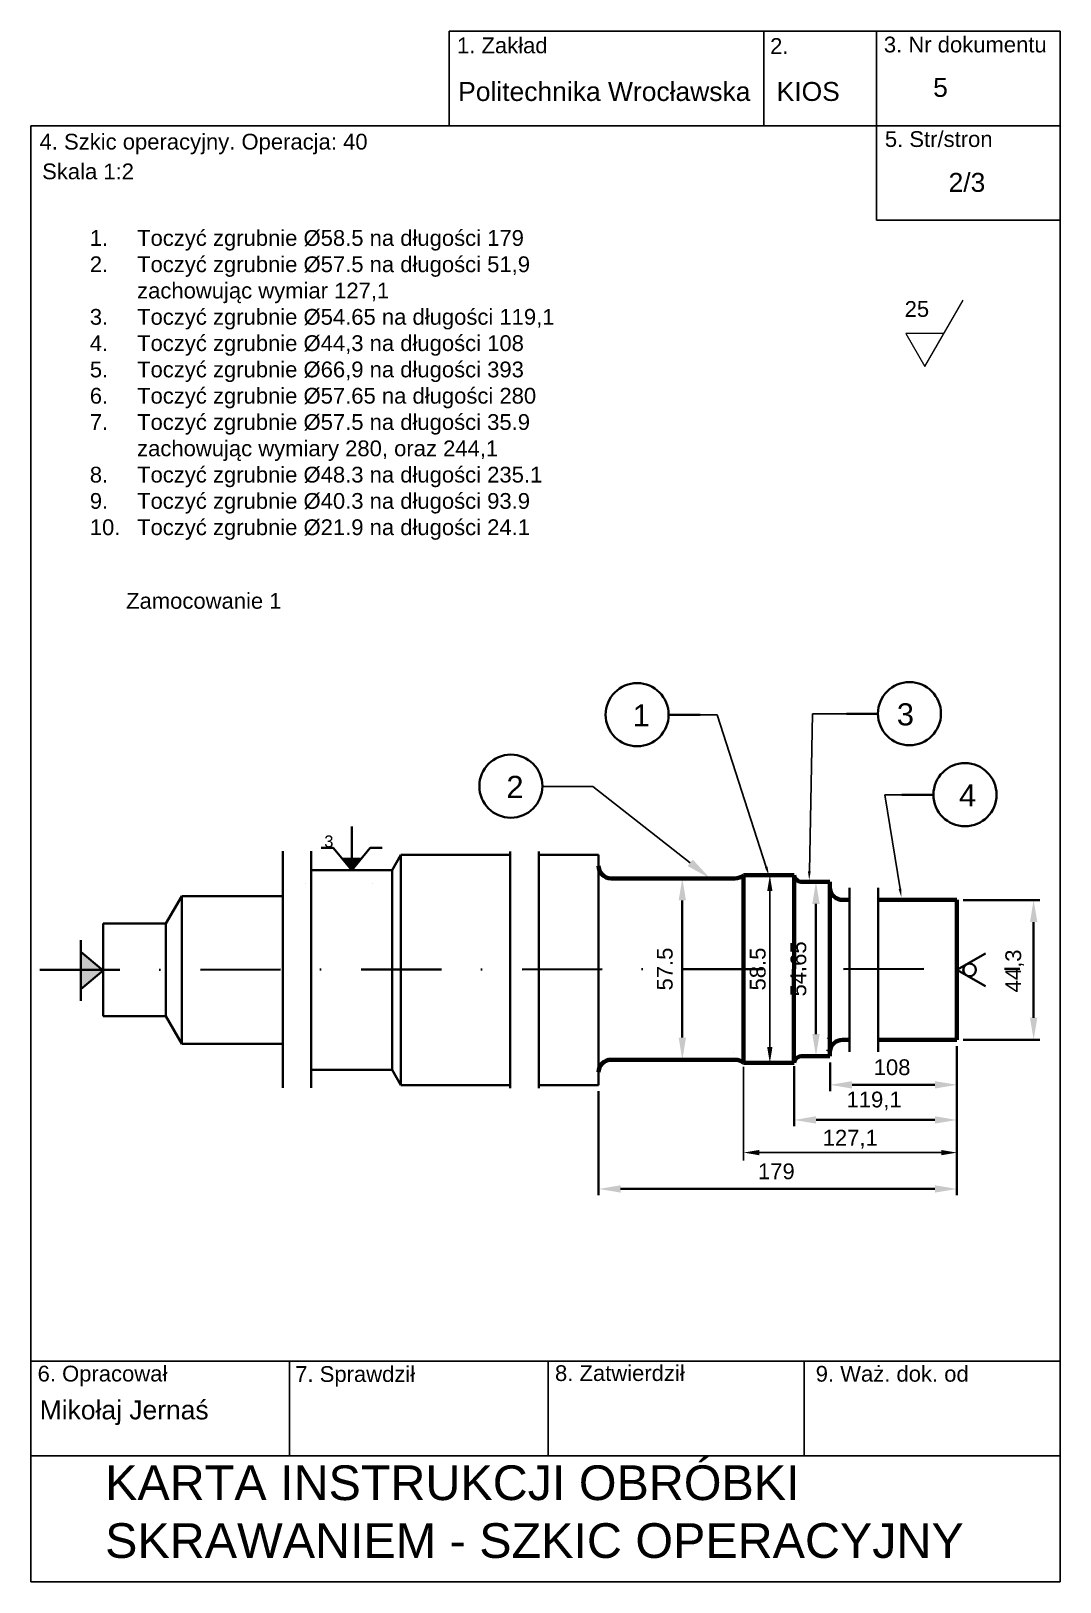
# Model space of a CAD drawing. Header units: millimetres. Extents: x 1335 to 6286, y 608 to 2939.
# Drawn here: x 3019.7 to 3182.9, y 1801 to 2046.8 of the extents above; entities that cross this region are included whole.
import ezdxf
from ezdxf import colors
from ezdxf.entities.mleader import LeaderData, LeaderLine
from ezdxf.math import Vec2, Vec3

# ---------------------------------------------------------------- set-up
doc = ezdxf.new("R2010")
doc.units = ezdxf.units.MM
doc.linetypes.add('DASHDOT', pattern=[25.4, 12.7, -6.35, 0, -6.35])
for name, color, linetype, lineweight in [('01.1 CIĄG. Z PRZERWANIEM', 255, 'Amzigzag', 35), ('01.1 CIĄGŁA CIENKA', 255, 'Continuous', 35), ('01.2 CIĄGŁA GRUBA', 7, 'Continuous', 70), ('04.1 DŁ. K+K CIENKA', 255, 'DASHDOT', 35)]:
    doc.layers.add(name, color=color, linetype=linetype, lineweight=lineweight)
doc.layers.add('Default', color=7, linetype='Continuous')
doc.styles.get("Standard").update_dxf_attribs({"font": 'arial.ttf'})
doc.linetypes.add('Amzigzag', pattern='A,0.0001,[136,genltshp.shx,S=0.04,R=0,X=0,Y=0],-11', length=11.0001)
doc.dimstyles.new('AM_ISO$0', dxfattribs={"dimscale": 100, "dimtxt": 3.5, "dimasz": 3.5, "dimexe": 1, "dimexo": 1, "dimgap": 1.5, "dimtad": 1, "dimdsep": 46, "dimtxsty": 'Standard', "dimcen": 0, "dimclrd": 256, "dimclre": 256, "dimclrt": 2, "dimadec": 0, "dimazin": 2, "dimtp": 0.1, "dimtm": 0.1, "dimtfac": 0.71, "dimtmove": 0, "dimatfit": 3, "dimfxl": 1, "dimlwd": -1, "dimlwe": -1, "dimarcsym": 1})
doc.dimstyles.new('ISO-25$0', dxfattribs={"dimtxt": 2.5, "dimasz": 2.5, "dimexe": 1.25, "dimexo": 0.625, "dimtad": 1, "dimtxsty": 'Standard', "dimcen": 2.5, "dimadec": 0, "dimazin": 0, "dimtfac": 1, "dimtmove": 0, "dimatfit": 3, "dimfxl": 1, "dimarcsym": 0})

# ---------------------------------------------------------------- blocks, each defined once
blk = doc.blocks.new('*D241')
at = {"layer": '01.1 CIĄGŁA CIENKA', "linetype": 'ByBlock', "transparency": 16777216}
for p, q in [((3122.52, 1912.5), (3123.99, 1912.5)), ((3122.99, 1887.26), (3122.99, 1909)), ((3122.52, 1883.76), (3123.99, 1883.76))]:
    blk.add_line(p, q, dxfattribs=at)
at = {"layer": '01.1 CIĄGŁA CIENKA', "transparency": 16777216}
for points in [[(3122.41, 1909), (3123.57, 1909), (3122.99, 1912.5)], [(3122.41, 1887.26), (3123.57, 1887.26), (3122.99, 1883.76)]]:
    blk.add_solid(points, dxfattribs=at)
at = {"layer": 'Defpoints', "color": 0, "transparency": 16777216}
for p in [(3121.52, 1912.5), (3122.99, 1912.5), (3121.52, 1883.76)]:
    blk.add_point(p, dxfattribs=at)
at = {"layer": '01.1 CIĄGŁA CIENKA', "color": 2, "transparency": 16777216, "insert": (3120.22, 1898.13), "char_height": 3.5, "attachment_point": 5, "rotation": 90}
blk.add_mtext('{\\H0.71429x;57.5}', dxfattribs=at)
blk = doc.blocks.new('*D242')
at = {"layer": '01.1 CIĄGŁA CIENKA', "linetype": 'ByBlock', "transparency": 16777216}
blk.add_line((3144.18, 1908.46), (3144.18, 1887.82), dxfattribs=at)
at = {"layer": '01.1 CIĄGŁA CIENKA', "transparency": 16777216}
for points in [[(3143.6, 1908.46), (3144.77, 1908.46), (3144.18, 1911.96)], [(3143.6, 1887.82), (3144.77, 1887.82), (3144.18, 1884.32)]]:
    blk.add_solid(points, dxfattribs=at)
at = {"layer": 'Defpoints', "color": 0, "transparency": 16777216}
for p in [(3144.18, 1911.96), (3144.18, 1884.32), (3144.18, 1884.32)]:
    blk.add_point(p, dxfattribs=at)
at = {"layer": '01.1 CIĄGŁA CIENKA', "color": 2, "transparency": 16777216, "insert": (3141.41, 1898.15), "char_height": 3.5, "attachment_point": 5, "rotation": 90}
blk.add_mtext('{\\H0.71429x;54.65}', dxfattribs=at)
blk = doc.blocks.new('*D238')
at = {"layer": '01.1 CIĄGŁA CIENKA', "linetype": 'ByBlock', "transparency": 16777216}
for p, q in [((3166.54, 1885.5), (3166.54, 1878.78)), ((3146.41, 1883.32), (3146.41, 1878.78)), ((3149.91, 1879.78), (3163.04, 1879.78))]:
    blk.add_line(p, q, dxfattribs=at)
at = {"layer": '01.1 CIĄGŁA CIENKA', "transparency": 16777216}
for points in [[(3149.91, 1880.36), (3149.91, 1879.19), (3146.41, 1879.78)], [(3163.04, 1880.36), (3163.04, 1879.19), (3166.54, 1879.78)]]:
    blk.add_solid(points, dxfattribs=at)
at = {"layer": 'Defpoints', "color": 0, "transparency": 16777216}
for p in [(3166.54, 1886.5), (3146.41, 1884.32), (3166.54, 1879.78)]:
    blk.add_point(p, dxfattribs=at)
at = {"layer": '01.1 CIĄGŁA CIENKA', "color": 2, "transparency": 16777216, "insert": (3156.25, 1882.55), "char_height": 3.5, "width": 7.4106, "attachment_point": 5}
blk.add_mtext('{\\H0.71429x;108}', dxfattribs=at)
blk = doc.blocks.new('*D239')
at = {"layer": '01.1 CIĄGŁA CIENKA', "linetype": 'ByBlock', "transparency": 16777216}
for p, q in [((3166.54, 1885.5), (3166.54, 1873.21)), ((3140.71, 1882.75), (3140.71, 1873.21)), ((3163.04, 1874.21), (3144.21, 1874.21))]:
    blk.add_line(p, q, dxfattribs=at)
at = {"layer": '01.1 CIĄGŁA CIENKA', "transparency": 16777216}
for points in [[(3144.21, 1874.8), (3144.21, 1873.63), (3140.71, 1874.21)], [(3163.04, 1874.8), (3163.04, 1873.63), (3166.54, 1874.21)]]:
    blk.add_solid(points, dxfattribs=at)
at = {"layer": 'Defpoints', "color": 0, "transparency": 16777216}
for p in [(3166.54, 1886.5), (3140.71, 1883.75), (3140.71, 1874.21)]:
    blk.add_point(p, dxfattribs=at)
at = {"layer": '01.1 CIĄGŁA CIENKA', "color": 2, "transparency": 16777216, "insert": (3153.4, 1877.22), "char_height": 3.5, "attachment_point": 5}
blk.add_mtext('{\\H0.71429x;119,1}', dxfattribs=at)
blk = doc.blocks.new('*D240')
at = {"layer": '01.1 CIĄGŁA CIENKA', "linetype": 'ByBlock', "transparency": 16777216}
for p, q in [((3166.54, 1885.92), (3166.54, 1862.28)), ((3109.71, 1878.75), (3109.71, 1862.28)), ((3113.21, 1863.28), (3163.04, 1863.28))]:
    blk.add_line(p, q, dxfattribs=at)
at = {"layer": '01.1 CIĄGŁA CIENKA', "transparency": 16777216}
for points in [[(3113.21, 1863.86), (3113.21, 1862.7), (3109.71, 1863.28)], [(3163.04, 1863.86), (3163.04, 1862.7), (3166.54, 1863.28)]]:
    blk.add_solid(points, dxfattribs=at)
at = {"layer": 'Defpoints', "color": 0, "transparency": 16777216}
for p in [(3166.54, 1886.92), (3109.71, 1879.75), (3166.54, 1863.28)]:
    blk.add_point(p, dxfattribs=at)
at = {"layer": '01.1 CIĄGŁA CIENKA', "color": 2, "transparency": 16777216, "insert": (3137.9, 1866.06), "char_height": 3.5, "attachment_point": 5}
blk.add_mtext('{\\H0.71429x;179}', dxfattribs=at)
blk = doc.blocks.new('*D243')
at = {"layer": '01.1 CIĄGŁA CIENKA', "linetype": 'ByBlock', "transparency": 16777216}
for p, q in [((3167.54, 1909.07), (3179.7, 1909.07)), ((3178.7, 1905.57), (3178.7, 1890.42)), ((3167.54, 1886.92), (3179.7, 1886.92))]:
    blk.add_line(p, q, dxfattribs=at)
at = {"layer": '01.1 CIĄGŁA CIENKA', "transparency": 16777216}
for points in [[(3178.12, 1905.57), (3179.29, 1905.57), (3178.7, 1909.07)], [(3178.12, 1890.42), (3179.29, 1890.42), (3178.7, 1886.92)]]:
    blk.add_solid(points, dxfattribs=at)
at = {"layer": 'Defpoints', "color": 0, "transparency": 16777216}
for p in [(3166.54, 1909.07), (3166.54, 1886.92), (3178.7, 1886.92)]:
    blk.add_point(p, dxfattribs=at)
at = {"layer": '01.1 CIĄGŁA CIENKA', "color": 2, "transparency": 16777216, "insert": (3175.7, 1897.83), "char_height": 3.5, "attachment_point": 5, "rotation": 90}
blk.add_mtext('{\\H0.71429x;44,3}', dxfattribs=at)
blk = doc.blocks.new('*D330')
at = {"layer": '01.1 CIĄGŁA CIENKA', "color": 0, "lineweight": -2, "transparency": 16777216}
for p, q in [((3132.7, 1882.63), (3132.7, 1867.79)), ((3166.54, 1882.63), (3166.54, 1867.79)), ((3135.2, 1869.04), (3164.04, 1869.04))]:
    blk.add_line(p, q, dxfattribs=at)
at = {"layer": '01.1 CIĄGŁA CIENKA', "color": 0, "transparency": 16777216}
for points in [[(3135.2, 1869.46), (3135.2, 1868.62), (3132.7, 1869.04)], [(3164.04, 1869.46), (3164.04, 1868.62), (3166.54, 1869.04)]]:
    blk.add_solid(points, dxfattribs=at)
at = {"layer": 'Defpoints', "color": 0, "transparency": 16777216}
for p in [(3132.7, 1883.25), (3166.54, 1883.25), (3166.54, 1869.04)]:
    blk.add_point(p, dxfattribs=at)
at = {"layer": '01.1 CIĄGŁA CIENKA', "color": 0, "transparency": 16777216, "insert": (3149.62, 1871.17), "char_height": 2.5, "attachment_point": 5}
blk.add_mtext('127,1', dxfattribs=at)
blk = doc.blocks.new('*D331')
at = {"layer": '01.1 CIĄGŁA CIENKA', "color": 0, "lineweight": -2, "transparency": 16777216}
for p, q in [((3137.33, 1913), (3138.12, 1913)), ((3136.87, 1910.5), (3136.87, 1885.75)), ((3137.33, 1883.25), (3138.12, 1883.25))]:
    blk.add_line(p, q, dxfattribs=at)
at = {"layer": '01.1 CIĄGŁA CIENKA', "color": 0, "transparency": 16777216}
for points in [[(3136.45, 1910.5), (3137.28, 1910.5), (3136.87, 1913)], [(3136.45, 1885.75), (3137.28, 1885.75), (3136.87, 1883.25)]]:
    blk.add_solid(points, dxfattribs=at)
at = {"layer": 'Defpoints', "color": 0, "transparency": 16777216}
for p in [(3136.71, 1913), (3136.7, 1883.25), (3136.87, 1883.25)]:
    blk.add_point(p, dxfattribs=at)
at = {"layer": '01.1 CIĄGŁA CIENKA', "color": 0, "transparency": 16777216, "insert": (3134.96, 1898.13), "char_height": 2.5, "attachment_point": 5, "rotation": 90}
blk.add_mtext('58.5', dxfattribs=at)

msp = doc.modelspace()

# ---------------------------------------------------------------- hatches: boundary and pattern name
at = {"layer": '01.1 CIĄGŁA CIENKA'}
h = msp.add_hatch(color=256, dxfattribs=at)
h.dxf.hatch_style = 1
h.paths.add_polyline_path([(3072.024, 1915.577), (3070.553, 1915.577), (3070.553, 1913.824)])
h.paths.add_polyline_path([(3070.553, 1915.577), (3069.083, 1915.577), (3070.553, 1913.824)])
h = msp.add_hatch(color=256, dxfattribs=at)
h.dxf.hatch_style = 1
h.paths.add_polyline_path([(3031.12, 1897.906), (3027.615, 1900.848), (3027.615, 1894.965)])

# ---------------------------------------------------------------- linework, layer by layer
at = {"layer": '01.1 CIĄG. Z PRZERWANIEM'}
for p, q in [((3059.652, 1879.311), (3059.652, 1916.803)), ((3064.115, 1916.803), (3064.115, 1879.311)), ((3095.675, 1879.258), (3095.675, 1916.749)), ((3100.257, 1916.749), (3100.257, 1879.258)), ((3149.484, 1884.999), (3149.484, 1910.999)), ((3154.066, 1910.999), (3154.066, 1884.999))]:
    msp.add_line(p, q, dxfattribs=at)
at = {"layer": '01.1 CIĄGŁA CIENKA', "linetype": 'Continuous', "lineweight": 20}
for p, q in [((3161.452, 1993.617), (3167.514, 2004.117)), ((3161.452, 1993.617), (3167.514, 2004.117)), ((3158.421, 1998.867), (3161.452, 1993.617)), ((3164.483, 1998.867), (3158.421, 1998.867)), ((3158.421, 1998.867), (3161.452, 1993.617)), ((3164.483, 1998.867), (3158.421, 1998.867))]:
    msp.add_line(p, q, dxfattribs=at)
at = {"layer": '01.1 CIĄGŁA CIENKA'}
for p, q in [((3125.822, 1938.439), (3120.822, 1938.439)), ((3149.01, 1938.6), (3154.01, 1938.6)), ((3157.816, 1925.759), (3162.816, 1925.759)), ((3070.553, 1913.824), (3070.553, 1920.705)), ((3065.737, 1917.33), (3067.612, 1917.33)), ((3067.612, 1917.33), (3070.553, 1913.824)), ((3073.495, 1917.33), (3070.553, 1913.824)), ((3075.37, 1917.33), (3073.495, 1917.33)), ((3072.024, 1915.577), (3069.083, 1915.577)), ((3078.373, 1916.249), (3076.992, 1913.824)), ((3078.373, 1916.249), (3078.373, 1897.999)), ((3078.373, 1916.249), (3095.675, 1916.249)), ((3100.257, 1916.249), (3105.257, 1916.249)), ((3105.257, 1916.249), (3109.707, 1916.249)), ((3109.707, 1916.249), (3109.707, 1897.999)), ((3076.992, 1913.824), (3064.115, 1913.824)), ((3076.992, 1913.824), (3076.992, 1897.999)), ((3043.633, 1909.702), (3041.087, 1905.337)), ((3043.633, 1909.702), (3059.652, 1909.702)), ((3043.633, 1909.702), (3043.633, 1897.999)), ((3031.131, 1905.337), (3031.12, 1897.999)), ((3031.131, 1905.337), (3041.087, 1905.337)), ((3041.087, 1905.337), (3041.087, 1897.994)), ((3027.615, 1893.09), (3027.615, 1902.723)), ((3027.615, 1900.848), (3031.12, 1897.906)), ((3166.543, 1897.999), (3171.056, 1900.605)), ((3027.615, 1894.965), (3031.12, 1897.906)), ((3031.131, 1890.662), (3031.12, 1897.999)), ((3041.087, 1890.662), (3041.087, 1898.005)), ((3043.633, 1886.297), (3043.633, 1897.999)), ((3076.992, 1882.174), (3076.992, 1897.999)), ((3078.373, 1879.749), (3078.373, 1897.999)), ((3109.707, 1879.749), (3109.707, 1897.999)), ((3166.543, 1897.999), (3171.056, 1895.394)), ((3031.131, 1890.662), (3041.087, 1890.662)), ((3043.633, 1886.297), (3041.087, 1890.662)), ((3043.633, 1886.297), (3059.652, 1886.297)), ((3131.181, 1884.909), (3131.181, 1884.909)), ((3076.992, 1882.174), (3064.115, 1882.174)), ((3078.373, 1879.749), (3076.992, 1882.174)), ((3078.373, 1879.749), (3095.675, 1879.749)), ((3100.257, 1879.749), (3109.707, 1879.749))]:
    msp.add_line(p, q, dxfattribs=at)
at = {"layer": '01.1 CIĄGŁA CIENKA', "color": 136, "linetype": 'Continuous', "lineweight": 20, "ltscale": 0.2, "true_color": 0x008080}
for points in [[(3063.283, 1911.754), (3063.279, 1911.754)], [(3073.789, 1911.754), (3073.785, 1911.754)]]:
    msp.add_lwpolyline(points, dxfattribs=at)
at = {"layer": '01.1 CIĄGŁA CIENKA'}
for centre, radius in [((3115.822, 1938.439), 5), ((3159.01, 1938.6), 5), ((3095.8, 1927.108), 5), ((3167.816, 1925.759), 5), ((3168.543, 1897.999), 1)]:
    msp.add_circle(centre, radius, dxfattribs=at)
for centre, radius, start, end in [((3145.609, 1885.476), 0.5, 315.31518, 339.64581), ((3146.279, 1887.059), 0.2, 90, 180)]:
    msp.add_arc(centre, radius, start, end, dxfattribs=at)
at = {"layer": '01.2 CIĄGŁA GRUBA'}
for p, q in [((3131.326, 1912.503), (3111.707, 1912.503)), ((3132.699, 1913.003), (3132.699, 1883.255)), ((3140.707, 1913.003), (3132.707, 1913.003)), ((3140.707, 1913.003), (3140.699, 1883.253)), ((3146.408, 1911.956), (3141.961, 1911.957)), ((3146.408, 1911.946), (3146.407, 1884.321)), ((3149.484, 1909.074), (3148.407, 1909.074)), ((3166.543, 1909.074), (3154.066, 1909.074)), ((3166.543, 1909.074), (3166.543, 1886.924)), ((3148.407, 1886.924), (3149.484, 1886.924)), ((3166.543, 1886.924), (3154.066, 1886.924)), ((3131.349, 1883.759), (3111.699, 1883.761)), ((3132.699, 1883.255), (3140.707, 1883.253)), ((3146.407, 1884.321), (3142.074, 1884.321))]:
    msp.add_line(p, q, dxfattribs=at)
for centre, radius, start, end in [((3111.707, 1914.503), 2, 180, 270), ((3131.4, 1914.501), 2, 267.87875, 310.49233), ((3141.925, 1913.175), 1.23, 188.04155, 276.9163), ((3148.407, 1911.074), 2, 180, 270), ((3148.407, 1884.924), 2, 90, 180), ((3111.707, 1881.761), 2, 90, 180), ((3131.289, 1881.538), 2.222, 50.60131, 88.43734), ((3141.925, 1883.091), 1.229, 83.05801, 172.42922)]:
    msp.add_arc(centre, radius, start, end, dxfattribs=at)
at = {"layer": '04.1 DŁ. K+K CIENKA'}
msp.add_line((3021.075, 1897.999), (3176.507, 1898.167), dxfattribs=at)
at = {"layer": 'Default'}
for p, q in [((3086.018, 2031.786), (3086.018, 2046.786)), ((3086.018, 2046.786), (3089.858, 2046.786)), ((3089.858, 2046.786), (3111.29, 2046.786)), ((3111.29, 2046.786), (3182.884, 2046.786)), ((3135.898, 2046.786), (3135.898, 2031.786)), ((3153.795, 2046.786), (3153.795, 2031.786)), ((3182.884, 2031.786), (3182.884, 2046.786)), ((3182.884, 2031.786), (3019.697, 2031.786)), ((3019.697, 2031.786), (3019.697, 1800.993)), ((3101.29, 2031.786), (3111.29, 2031.786)), ((3153.795, 2031.786), (3153.795, 2016.786)), ((3182.884, 1800.993), (3182.884, 2031.786)), ((3153.795, 2016.786), (3182.884, 2016.786)), ((3019.697, 1820.993), (3019.697, 1835.993)), ((3019.697, 1835.993), (3182.884, 1835.993)), ((3060.697, 1835.993), (3060.697, 1820.993)), ((3101.697, 1835.993), (3101.697, 1820.993)), ((3142.29, 1835.993), (3142.29, 1820.993)), ((3019.697, 1800.993), (3019.697, 1820.993)), ((3019.697, 1820.993), (3182.884, 1820.993)), ((3019.697, 1800.993), (3182.884, 1800.993))]:
    msp.add_line(p, q, dxfattribs=at)

# ---------------------------------------------------------------- texts
at = {"layer": '01.1 CIĄGŁA CIENKA'}
for s, width, gutter_width, insert, char_height, attachment_point in [('25', 6.23728, 12.5, (3158.245, 2003.987), 2.5, 1), ('Zamocowanie 1', 29.12273, 12.5, (3034.778, 1957.728), 2.5, 1), ('1', 3.46461, 0.5, (3115.109, 1940.082), 3.5, 1), ('3', 3.46461, 0.5, (3159.723, 1940.243), 3.5, 3), ('2', 3.46461, 0.5, (3095.087, 1928.751), 3.5, 1), ('4', 3.46461, 0.5, (3166.875, 1927.402), 3.5, 1), ('3', 4.76431, 0.5, (3066.202, 1919.304), 1.875, 1)]:
    msp.add_mtext_dynamic_manual_height_columns(s, width=width, gutter_width=gutter_width, heights=[0], dxfattribs=dict(at, insert=insert, char_height=char_height, attachment_point=attachment_point))
at = {"layer": 'Default', "attachment_point": 1}
for s, width, heights, insert, char_height in [('1. Zakład', 23.43622, [6.501], (3087.255, 2045.762), 2.5), ('2.', 23.43622, [6.501], (3136.91, 2045.661), 2.5), ('3. Nr dokumentu', 31.85449, [7.043], (3154.956, 2045.895), 2.5), ('Politechnika Wrocławska', 51.87466, [5.184], (3087.44, 2038.699), 3), ('KIOS', 51.87466, [5.184], (3137.946, 2038.706), 3), ('5', 51.87466, [5.184], (3162.761, 2039.348), 3), ('4. Szkic operacyjny. Operacja: 40', 73.32689, [7.043], (3021.053, 2030.503), 2.5), ('5. Str/stron', 31.85449, [7.043], (3155.111, 2030.912), 2.5), ('Skala 1:2 ', 31.85449, [7.043], (3021.464, 2025.789), 2.5), ('     2/3', 51.87466, [5.184], (3159.39, 2024.298), 3), ('\\pi-7.5,l10,t10;1.^IToczyć zgrubnie Ø58.5 na długości 179\\P2.^IToczyć zgrubnie Ø57.5 na długości 51,9 zachowując wymiar 127,1\\P3.^IToczyć zgrubnie Ø54.65 na długości 119,1\\P4.^IToczyć zgrubnie Ø44,3 na długości 108\\P5.^IToczyć zgrubnie Ø66,9 na długości 393\\P6.^IToczyć zgrubnie Ø57.65 na długości 280\\P7.^IToczyć zgrubnie Ø57.5 na długości 35.9\\P^Izachowując wymiary 280, oraz 244,1\\P8.^IToczyć zgrubnie Ø48.3 na długości 235.1\\P9.^IToczyć zgrubnie Ø40.3 na długości 93.9\\P10.^IToczyć zgrubnie Ø21.9 na długości 24.1', 88.13593, [53.056], (3026.524, 2015.24), 2.5), ('6. Opracował', 23.43622, [6.501], (3020.745, 1835.267), 2.5), ('7. Sprawdził', 23.43622, [6.501], (3061.597, 1835.196), 2.5), ('8. Zatwierdził', 23.43622, [6.501], (3102.797, 1835.346), 2.5), ('9. Waż. dok. od', 26.11798, [4.671], (3144.143, 1835.237), 2.5), ('Mikołaj Jernaś', 51.87466, [5.184], (3021.081, 1829.762), 3), ('KARTA INSTRUKCJI OBRÓBKI SKRAWANIEM - SZKIC OPERACYJNY', 163.18648, [0], (3031.453, 1819.474), 5.5)]:
    msp.add_mtext_dynamic_manual_height_columns(s, width=width, gutter_width=12.5, heights=heights, dxfattribs=dict(at, insert=insert, char_height=char_height))

# ---------------------------------------------------------------- dimensions: what is measured, and where the dimension line sits
at = {"layer": '01.1 CIĄGŁA CIENKA'}
dim = msp.add_linear_dim(base=(3122.99, 1912.503), p1=(3121.524, 1883.76), p2=(3121.517, 1912.503), angle=90, text='{\\H0.71429x;57.5}', dimstyle='AM_ISO$0', override={"dimscale": 1, "dimtdec": 3}, dxfattribs=at)
dim.commit()
dim.dimension.update_dxf_attribs({"geometry": '*D241', "text_midpoint": (3120.219, 1898.131)})
dim = msp.add_linear_dim(base=(3136.866, 1883.254), p1=(3136.707, 1913.003), p2=(3136.703, 1883.254), angle=90, text='58.5', dimstyle='ISO-25$0', dxfattribs=at)
dim.commit()
dim.dimension.update_dxf_attribs({"geometry": '*D331', "text_midpoint": (3134.965, 1898.128)})
for base, p1, p2, text, picture, middle in [((3144.184, 1884.321), (3144.184, 1911.957), (3144.184, 1884.321), '{\\H0.71429x;54.65}', '*D242', (3144.184, 1898.146)), ((3178.703, 1886.924), (3166.543, 1909.074), (3166.543, 1886.924), '{\\H0.71429x;44,3}', '*D243', (3178.703, 1897.834))]:
    dim = msp.add_linear_dim(base=base, p1=p1, p2=p2, angle=90, text=text, dimstyle='AM_ISO$0', override={"dimscale": 1, "dimtdec": 3}, dxfattribs=at)
    dim.commit()
    dim.dimension.update_dxf_attribs({"geometry": picture, "text_midpoint": middle, "dimtype": 160})
for base, p1, p2, text, picture, middle in [((3166.543, 1863.282), (3109.707, 1879.749), (3166.543, 1886.924), '{\\H0.71429x;179}', '*D240', (3137.9, 1863.282)), ((3140.707, 1874.214), (3166.543, 1886.499), (3140.707, 1883.753), '{\\H0.71429x;119,1}', '*D239', (3153.4, 1874.214)), ((3166.543, 1879.777), (3146.407, 1884.321), (3166.543, 1886.499), '{\\H0.71429x;108}', '*D238', (3156.25, 1879.777))]:
    dim = msp.add_linear_dim(base=base, p1=p1, p2=p2, text=text, dimstyle='AM_ISO$0', override={"dimscale": 1, "dimtdec": 3}, dxfattribs=at)
    dim.commit()
    dim.dimension.update_dxf_attribs({"geometry": picture, "text_midpoint": middle, "dimtype": 160})
dim = msp.add_linear_dim(base=(3166.543, 1869.041), p1=(3132.699, 1883.255), p2=(3166.543, 1883.255), text='127,1', dimstyle='ISO-25$0', dxfattribs=at)
dim.commit()
dim.dimension.update_dxf_attribs({"geometry": '*D330', "text_midpoint": (3149.621, 1871.168)})

# ---------------------------------------------------------------- leaders
ml = msp.add_multileader_mtext('Standard', dxfattribs=at)
ml.set_content('', color=256)
ml.set_leader_properties()
ml.build(insert=Vec2(0, 0))
ml.multileader.update_dxf_attribs({"dogleg_length": 0.36, "arrow_head_size": 1.35, "scale": 15})
ctx = ml.context
ctx.base_point, ctx.scale, ctx.char_height, ctx.arrow_head_size, ctx.landing_gap_size, ctx.plane_origin = Vec3(3124.472, 1938.439), 15, 1.35, 1.35, 0.675, Vec3(3136.707, 1913.003)
ctx.text_align_type = 2
notes = []
notes.append((ctx, [(1, (1, 1, 0), (3128.522, 1938.439), (-1, 0), 2.7, [(0, [(3136.707, 1913.003)], 0, [])])]))
ctx.mtext.insert, ctx.mtext.alignment, ctx.mtext.flow_direction = Vec3(3125.147, 1939.114), 3, 5
ml = msp.add_multileader_mtext('Standard', dxfattribs=at)
ml.set_content('', color=256)
ml.set_leader_properties()
ml.build(insert=Vec2(0, 0))
ml.multileader.update_dxf_attribs({"dogleg_length": 0.36, "arrow_head_size": 1.35, "scale": 15})
ctx = ml.context
ctx.base_point, ctx.scale, ctx.char_height, ctx.arrow_head_size, ctx.landing_gap_size, ctx.plane_origin = Vec3(3149.01, 1938.6), 15, 1.35, 1.35, 0.675, Vec3(3143.107, 1912.253)
notes.append((ctx, [(0, (1, 1, 0), (3143.61, 1938.6), (1, 0), 5.4, [(0, [(3143.107, 1912.253)], 0, [])])]))
ctx.mtext.insert, ctx.mtext.flow_direction = Vec3(3149.685, 1939.275), 5
ml = msp.add_multileader_mtext('Standard', dxfattribs=at)
ml.set_content('', color=256)
ml.set_leader_properties()
ml.build(insert=Vec2(0, 0))
ctx = ml.context
ctx.base_point, ctx.plane_origin = Vec3(3096.795, 1927.071), Vec3(3127.386, 1912.503)
ctx.text_align_type = 2
notes.append((ctx, [(0, (1, 1, 0), (3108.795, 1927.071), (-1, 0), 8, [(0, [(3127.386, 1912.503)], 0, [])])]))
ctx.mtext.insert, ctx.mtext.alignment, ctx.mtext.flow_direction = Vec3(3098.795, 1929.071), 3, 5
ml = msp.add_multileader_mtext('Standard', dxfattribs=at)
ml.set_content('', color=256)
ml.set_leader_properties()
ml.build(insert=Vec2(0, 0))
ml.multileader.update_dxf_attribs({"dogleg_length": 0.36, "arrow_head_size": 1.35, "scale": 15})
ctx = ml.context
ctx.base_point, ctx.scale, ctx.char_height, ctx.arrow_head_size, ctx.landing_gap_size, ctx.plane_origin = Vec3(3157.816, 1925.759), 15, 1.35, 1.35, 0.675, Vec3(3157.73, 1909.499)
notes.append((ctx, [(1, (1, 1, 0), (3155.116, 1925.759), (1, 0), 2.7, [(0, [(3157.73, 1909.499)], 0, [])])]))
ctx.mtext.insert, ctx.mtext.text_direction, ctx.mtext.flow_direction, ctx.mtext.extrusion = Vec3(3158.491, 1926.434), Vec3(-1, 0), 5, Vec3(0, 0, -1)
for ctx, leaders in notes:
    for number, flags, end, landing, length, lines in leaders:
        leader = LeaderData()
        leader.index, (leader.has_last_leader_line, leader.has_dogleg_vector, leader.attachment_direction) = number, flags
        leader.last_leader_point, leader.dogleg_vector, leader.dogleg_length = Vec3(end), Vec3(landing), length
        for number, points, colour, breaks in lines:
            line = LeaderLine()
            line.index, line.vertices, line.color, line.breaks = number, Vec3.list(points), colors.encode_raw_color(colour), breaks
            leader.lines.append(line)
        ctx.leaders.append(leader)

doc.saveas('drawing.dxf')
